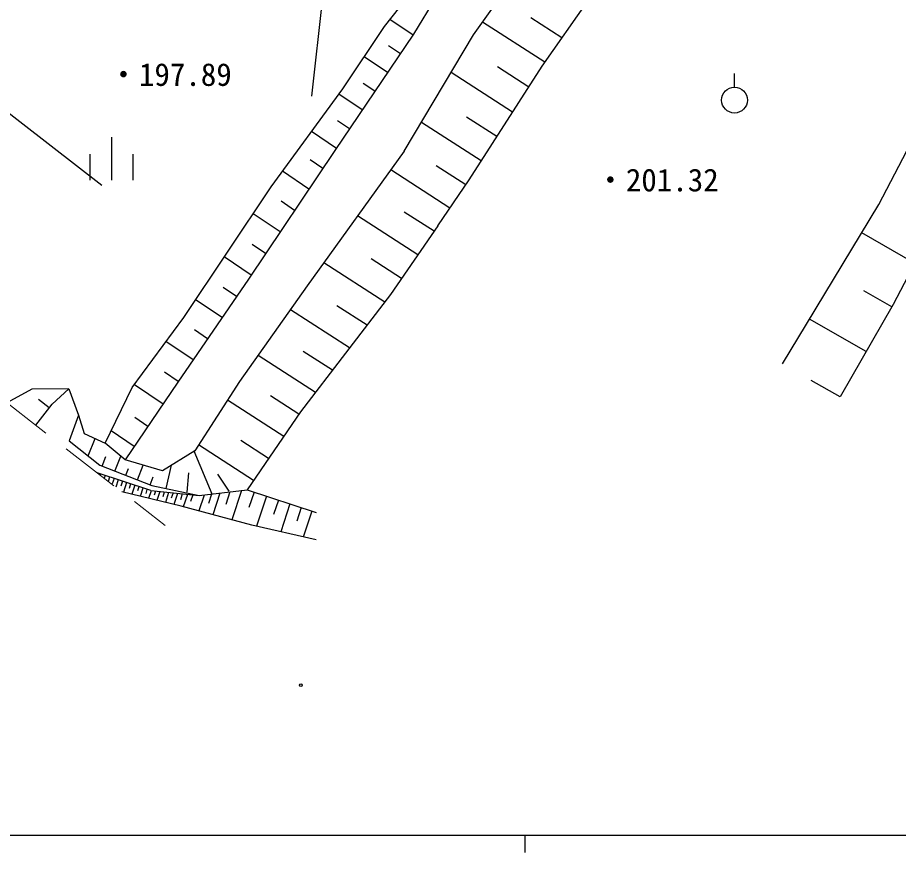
# Model space of a CAD drawing. Units: millimetres, scale not verified. Extents: x 40000 to 680000, y 20000 to 380000.
# Drawn here: x 138554 to 189683, y 204000 to 252445 of the extents above; entities that cross this region are included whole.
import ezdxf
from ezdxf.enums import TextEntityAlignment as Align

# ---------------------------------------------------------------- set-up
doc = ezdxf.new("R2010")
doc.units = ezdxf.units.MM
doc.header["$LTSCALE"] = 1000
doc.linetypes.add('CHAIN', pattern=[18.5, 12, -1.5, 3.5, -1.5])
for name, color, linetype, lineweight in [('S-BGD', 7, 'Continuous', 25), ('S-BMK', 2, 'CHAIN', 13), ('S-TTL-BAND', 7, 'Continuous', 25)]:
    doc.layers.add(name, color=color, linetype=linetype, lineweight=lineweight)
doc.styles.add('ＭＳ ゴシック', font='')
doc.styles.get('ＭＳ ゴシック').set_extended_font_data('MS Gothic')

msp = doc.modelspace()

# ---------------------------------------------------------------- linework, layer by layer
at = {"layer": 'S-BGD'}
for p, q in [((158376, 272726), (155610, 247880)), ((123679, 258041), (143441, 242729)), ((165022, 251452), (167708, 255240)), ((159843, 251922), (161654, 254222)), ((163288, 254375), (161545, 251488)), ((169010, 249637), (171702, 253483)), ((161507, 251432), (160167, 252333)), ((169164, 249857), (165543, 252187)), ((170150, 251266), (168344, 252428)), ((157426, 248319), (159843, 251922)), ((161545, 251488), (156972, 244733)), ((160993, 244689), (165022, 251452)), ((160774, 250350), (160090, 250810)), ((160035, 249258), (158671, 250175)), ((164759, 243030), (169010, 249637)), ((168224, 248414), (166412, 249580)), ((167291, 246965), (163719, 249264)), ((180168, 248409), (180168, 249209)), ((159299, 248170), (158619, 248627)), ((153280, 242628), (157426, 248319)), ((158565, 247086), (157198, 248005)), ((188555, 241604), (191835, 247927)), ((157821, 245987), (157118, 246459)), ((166372, 245537), (164610, 246670)), ((165465, 244127), (161991, 246363)), ((144019, 243013), (144019, 245513)), ((157056, 244857), (155612, 245829)), ((142769, 243013), (142769, 244513)), ((145269, 243013), (145269, 244513)), ((156972, 244733), (151955, 237274)), ((160993, 244689), (155369, 236880)), ((156273, 243694), (155529, 244194)), ((155466, 242495), (153934, 243526)), ((163651, 241395), (160214, 243607)), ((164564, 242742), (162854, 243842)), ((162951, 240361), (164759, 243030)), ((148199, 235049), (153280, 242628)), ((154636, 241260), (153852, 241787)), ((184353, 234659), (188555, 241604)), ((153793, 240007), (152228, 241060)), ((161793, 238681), (158290, 240935)), ((162731, 240043), (160994, 241160)), ((162951, 240361), (160205, 236379)), ((191950, 240745), (189377, 235797)), ((190625, 238197), (187559, 239957)), ((152951, 238756), (152170, 239281)), ((152111, 237506), (150550, 238556)), ((160847, 237309), (159081, 238445)), ((159869, 235941), (156332, 238217)), ((151955, 237274), (147857, 231286)), ((151264, 236264), (150488, 236786)), ((155369, 236880), (151444, 231328)), ((160205, 236379), (154979, 229571)), ((189296, 235656), (187686, 236581)), ((150421, 235033), (148882, 236068)), ((158841, 234602), (157094, 235725)), ((189377, 235797), (186295, 230430)), ((157826, 233279), (154388, 235491)), ((145213, 230971), (148199, 235049)), ((187810, 233067), (184529, 234951)), ((149584, 233810), (148816, 234327)), ((182950, 232351), (184353, 234659)), ((148743, 232580), (147167, 233640)), ((155843, 230697), (152513, 232839)), ((156826, 231978), (155135, 233066)), ((147879, 231319), (147072, 231862)), ((147857, 231286), (144800, 226788)), ((146998, 230021), (145336, 231139)), ((151444, 231328), (148833, 227308)), ((186295, 230430), (184622, 231391)), ((139373, 230891), (137926, 230093)), ((141525, 230905), (139373, 230891)), ((140555, 230013), (141525, 230905)), ((141525, 230905), (142085, 229374)), ((143639, 227755), (145213, 230971)), ((140395, 229806), (139773, 230287)), ((154001, 228140), (150737, 230240)), ((154883, 229431), (153240, 230488)), ((139609, 228789), (140555, 230013)), ((154979, 229571), (151881, 225038)), ((142085, 229374), (141554, 227893)), ((142085, 229374), (142419, 228309)), ((146115, 228722), (145362, 229229)), ((142419, 228309), (143639, 227755)), ((145322, 227555), (143982, 228456)), ((141554, 227893), (143334, 226472)), ((142658, 227012), (143054, 228021)), ((144800, 226788), (143639, 227755)), ((152257, 225588), (149054, 227648)), ((153125, 226858), (151508, 227898)), ((148833, 227308), (146967, 226151)), ((149853, 224795), (148805, 227290)), ((143461, 226422), (143680, 226980)), ((144203, 226130), (144545, 227000)), ((146967, 226151), (144800, 226788)), ((146290, 224992), (143181, 226021)), ((143334, 226472), (146352, 225286)), ((144834, 225882), (144992, 226284)), ((145513, 225615), (145852, 226479)), ((147186, 225109), (147492, 226476)), ((148400, 224904), (148498, 226033)), ((143358, 225962), (143337, 225900)), ((143632, 225872), (143579, 225712)), ((143897, 225784), (143813, 225531)), ((144153, 225699), (144050, 225390)), ((144401, 225617), (144258, 225186)), ((144640, 225538), (144544, 225248)), ((146242, 225329), (146424, 225793)), ((150830, 224967), (150181, 225952)), ((144878, 225459), (144692, 224899)), ((145115, 225381), (145026, 225110)), ((145352, 225302), (145180, 224781)), ((145590, 225224), (145507, 224973)), ((145827, 225145), (145667, 224663)), ((146064, 225067), (145988, 224835)), ((146303, 224991), (146155, 224544)), ((146290, 224992), (149100, 224705)), ((146352, 225286), (149100, 224705)), ((146557, 224965), (146478, 224725)), ((149100, 224705), (151881, 225038)), ((151553, 224999), (150995, 223299)), ((151881, 225038), (155881, 223724)), ((148056, 224083), (144599, 224922)), ((146812, 224939), (146642, 224426)), ((147067, 224913), (146976, 224640)), ((147322, 224887), (147130, 224308)), ((147576, 224861), (147475, 224555)), ((147839, 224834), (147625, 224188)), ((148116, 224805), (148003, 224464)), ((148409, 224775), (148170, 224053)), ((148719, 224744), (148592, 224359)), ((149377, 224738), (149073, 223812)), ((149804, 224789), (149627, 224250)), ((150301, 224849), (149889, 223594)), ((150880, 224918), (150640, 224188)), ((152277, 224908), (151982, 224011)), ((152994, 224672), (152421, 222929)), ((152142, 222994), (148056, 224083)), ((153691, 224443), (153415, 223603)), ((154363, 224222), (153831, 222604)), ((155010, 224010), (154754, 223230)), ((155634, 223805), (155140, 222302)), ((155881, 222131), (152142, 222994))]:
    msp.add_line(p, q, dxfattribs=at)
for centre, radius in [((180168, 247659), 750), ((154996, 213704), 75)]:
    msp.add_circle(centre, radius, dxfattribs=at)
at = {"layer": 'S-BMK'}
msp.add_line((116084, 247015), (147112, 222975), dxfattribs=at)
at = {"layer": 'S-TTL-BAND'}
for p, q in [((40000, 205000), (579000, 205000)), ((168000, 205000), (168000, 204000))]:
    msp.add_line(p, q, dxfattribs=at)

# ---------------------------------------------------------------- texts
at = {"layer": 'S-BGD', "style": 'ＭＳ ゴシック'}
for s, p in [('・197.89', (143797, 249143)), ('・201.32', (172063, 243021))]:
    msp.add_text(s, height=1320, dxfattribs=at).set_placement(p, align=Align.MIDDLE_LEFT)

doc.saveas('drawing.dxf')
